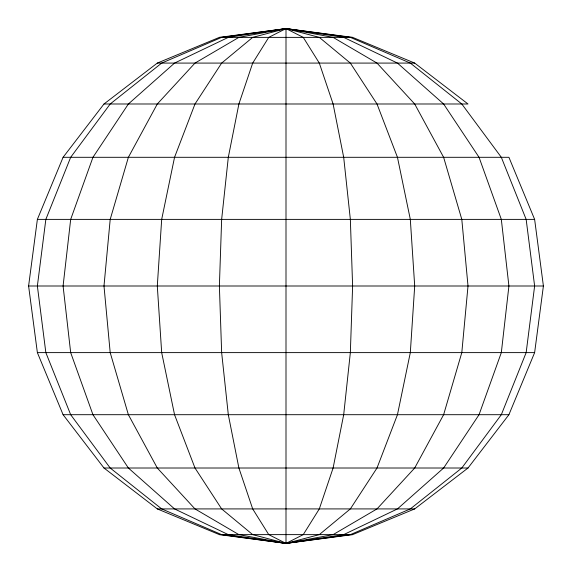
<?xml version="1.0" encoding="UTF-8"?>
<svg xmlns="http://www.w3.org/2000/svg" width="572" height="572" viewBox="0 0 572 572"><rect width="100%" height="100%" fill="white"/><g stroke="black" fill="none" stroke-linecap="round" stroke-linejoin="round"><path stroke-width="0.86" d="M63.084 157.3L508.916 157.3L534.627 219.383L543.4 286L534.627 352.617L508.916 414.7L468.01 468.01L414.7 508.916L352.617 534.627L286 543.4L219.383 534.627L157.3 508.916L103.99 468.01L63.084 414.7L37.373 352.617L28.6 286L37.373 219.383L63.084 157.3L103.99 103.99L157.3 63.084L219.383 37.373L286 28.6L352.617 37.373L414.7 63.084L468.01 103.99L103.99 103.99M286 28.6L268.754 37.373L252.688 63.084L238.896 103.99L228.307 157.3L221.65 219.383L219.383 286L221.65 352.617L228.307 414.7L238.896 468.01L252.688 508.916L268.754 534.627L286 543.4L350.35 534.627L410.317 508.916L461.804 468.01L501.322 414.7L526.154 352.617L534.627 286L526.154 219.383L501.322 157.3L461.804 103.99L410.317 63.084L350.35 37.373L286 28.6L221.65 37.373L161.683 63.084L110.196 103.99L70.678 157.3L45.846 219.383L37.373 286L45.846 352.617L70.678 414.7L110.196 468.01L161.683 508.916L221.65 534.627L286 543.4L343.693 534.627L397.454 508.916L443.622 468.01L479.05 414.7L501.322 352.617L508.916 286L501.322 219.383L479.05 157.3L443.622 103.99L397.454 63.084L343.693 37.373L286 28.6L228.307 37.373L174.546 63.084L128.378 103.99L92.95 157.3L70.678 219.383L63.084 286L70.678 352.617L92.95 414.7L128.378 468.01L174.546 508.916L228.307 534.627L286 543.4L333.104 534.627L377.005 508.916L414.7 468.01L443.622 414.7L461.804 352.617L468.01 286L461.804 219.383L443.622 157.3L414.7 103.99L377.005 63.084L333.104 37.373L286 28.6L238.896 37.373L194.995 63.084L157.3 103.99L128.378 157.3L110.196 219.383L103.99 286L110.196 352.617L128.378 414.7L157.3 468.01L194.995 508.916L238.896 534.627L286 543.4L319.312 534.627L350.35 508.916L377.005 468.01L397.454 414.7L410.317 352.617L414.7 286L410.317 219.383L397.454 157.3L377.005 103.99L350.35 63.084L319.312 37.373L286 28.6L252.688 37.373L221.65 63.084L194.995 103.99L174.546 157.3L161.683 219.383L157.3 286L161.683 352.617L174.546 414.7L194.995 468.01L221.65 508.916L252.688 534.627L286 543.4L303.246 534.627L319.312 508.916L333.104 468.01L343.693 414.7L350.35 352.617L352.617 286L350.35 219.383L343.693 157.3L333.104 103.99L319.312 63.084L303.246 37.373L286 28.6L286 543.4M219.383 37.373L352.617 37.373M157.3 63.084L414.7 63.084M37.373 219.383L534.627 219.383M28.6 286L543.4 286M37.373 352.617L534.627 352.617M63.084 414.7L508.916 414.7M103.99 468.01L468.01 468.01M157.3 508.916L414.7 508.916M219.383 534.627L352.617 534.627"/></g></svg>
